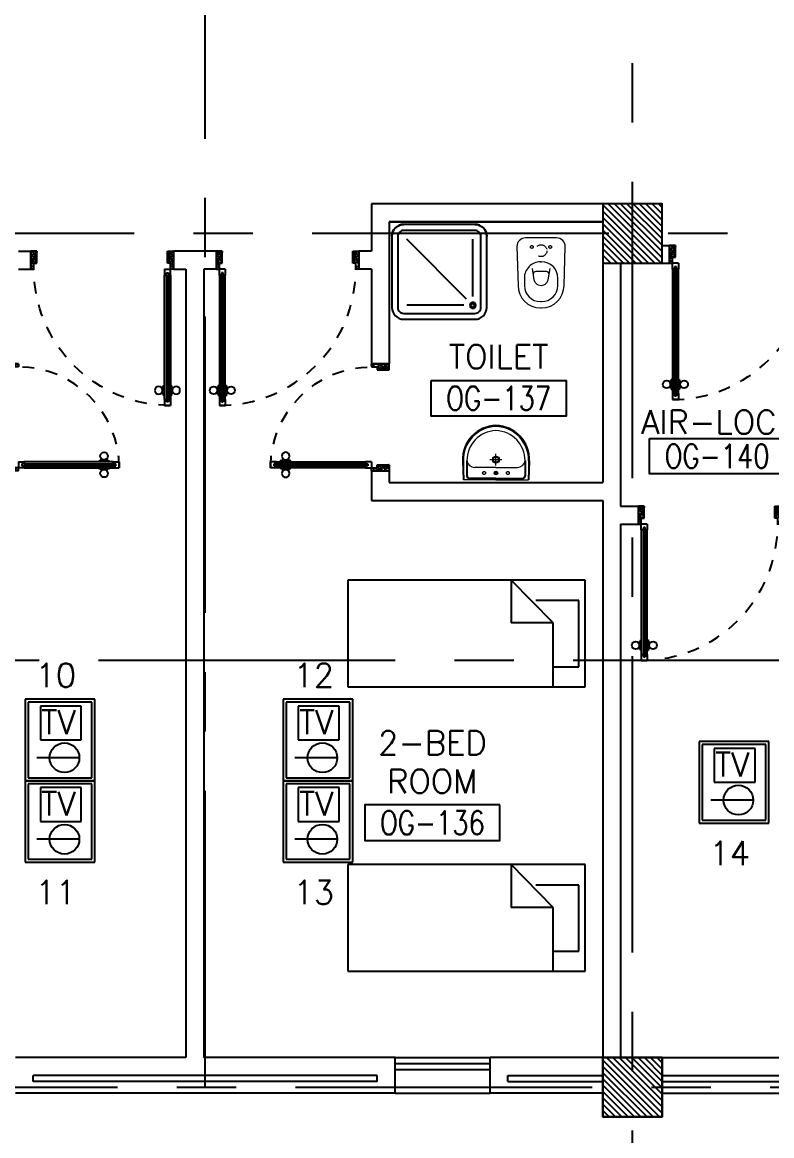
# Model space of a CAD drawing. Extents: x 276011.4 to 276105.3, y 57291.9 to 57371.4.
# Drawn here: x 276071.67 to 276077.99, y 57298.35 to 57307.74 of the extents above; entities that cross this region are included whole.
import ezdxf
from ezdxf.enums import TextEntityAlignment as Align

# ---------------------------------------------------------------- set-up
doc = ezdxf.new("R2010")
doc.units = 0
doc.header["$MEASUREMENT"] = 0
doc.header["$PDMODE"] = 34
for name, pattern in [('CENTERX2', [4, 2.5, -0.5, 0.5, -0.5]), ('DASHED', [0.75, 0.5, -0.25]), ('HIDDEN', [0.375, 0.25, -0.125]), ('HIDDEN2', [0.1875, 0.125, -0.0625])]:
    doc.linetypes.add(name, pattern=pattern)
doc.layers.get('0').update_dxf_attribs({"color": 11, "linetype": 'CONTINUOUS'})
doc.layers.get('DEFPOINTS').update_dxf_attribs({"color": 11, "linetype": 'CONTINUOUS'})
for name, color, linetype in [('AX-DIM', 11, 'CONTINUOUS'), ('AXES', 11, 'CENTERX2'), ('COL', 11, 'CONTINUOUS'), ('DOOR', 11, 'CONTINUOUS'), ('E-TV', 4, 'CONTINUOUS'), ('FIX', 11, 'CONTINUOUS'), ('FUR', 11, 'CONTINUOUS'), ('HAT', 11, 'CONTINUOUS'), ('INSUL', 11, 'CONTINUOUS'), ('RM-BOX', 11, 'CONTINUOUS'), ('RM-NAME', 11, 'CONTINUOUS'), ('RM-NO', 11, 'CONTINUOUS'), ('WALL', 11, 'CONTINUOUS'), ('WIN', 11, 'CONTINUOUS')]:
    doc.layers.add(name, color=color, linetype=linetype)
doc.styles.add('ROMANS', font='ROMANS.shx', dxfattribs={"width": 0.6})
doc.dimstyles.new('STANDARD in', dxfattribs={"dimtxt": 0.24, "dimasz": 0.1, "dimexe": 0.07, "dimexo": 0.05, "dimgap": 0.05, "dimtad": 1, "dimdec": 0, "dimlfac": 1000, "dimzin": 0, "dimdsep": 46, "dimtxsty": 'ROMANS', "dimblk": 'ARCHTICK', "dimcen": 0.05, "dimdle": 0.05, "dimclrd": 7, "dimclre": 7, "dimclrt": 2, "dimadec": 0, "dimazin": 0, "dimtfac": 1, "dimtdec": 0, "dimtmove": 2, "dimatfit": 3, "dimldrblk": 'ARCHTICK', "dimfxl": 0, "dimtolj": 1, "dimtzin": 0, "dimarcsym": 0})

# ---------------------------------------------------------------- blocks, each defined once
blk = doc.blocks.new('_ARCHTICK')
at = {"color": 0, "linetype": 'ByBlock', "const_width": 0.15}
blk.add_lwpolyline([(-0.5, -0.5), (0.5, 0.5)], dxfattribs=at)
blk = doc.blocks.new('*D584')
at = {"layer": 'AX-DIM', "color": 7, "lineweight": -2, "ltscale": 0.3}
for p, q in [((276103.9155, 57298.5629), (276103.9155, 57293.2379)), ((276103.2655, 57298.5129), (276103.9855, 57298.5129)), ((276061.3205, 57293.2879), (276103.9855, 57293.2879))]:
    blk.add_line(p, q, dxfattribs=at)
at = {"layer": 'DEFPOINTS', "color": 0, "ltscale": 0.3}
for p in [(276103.2155, 57298.5129), (276061.2705, 57293.2879), (276103.9155, 57293.2879)]:
    blk.add_point(p, dxfattribs=at)
at = {"layer": 'AX-DIM', "color": 7, "lineweight": -2, "ltscale": 0.3, "xscale": 0.1, "yscale": 0.1, "zscale": 0.1}
for p, rotation in [((276103.9155, 57298.5129), 90), ((276103.9155, 57293.2879), 270)]:
    blk.add_blockref('_ARCHTICK', p, dxfattribs=dict(at, rotation=rotation))
at = {"layer": 'AX-DIM', "color": 2, "ltscale": 0.3, "insert": (276103.7455, 57295.9004), "char_height": 0.24, "attachment_point": 5, "rotation": 90, "style": 'ROMANS'}
blk.add_mtext('\\A1;5225', dxfattribs=at)
blk = doc.blocks.new('*X50')
at = {"color": 0}
for p, q in [((235128.6, 169898), (235620.3, 170389.7)), ((235128.6, 169951), (235567.3, 170389.7)), ((235128.6, 170004), (235514.3, 170389.7)), ((235128.6, 170057.1), (235461.2, 170389.7)), ((235128.6, 170110.1), (235408.2, 170389.7)), ((235128.6, 170163.1), (235355.2, 170389.7)), ((235128.6, 170216.2), (235302.1, 170389.7)), ((235128.6, 170269.2), (235249.1, 170389.7)), ((235128.6, 170322.2), (235196.1, 170389.7)), ((235128.6, 170375.3), (235143, 170389.7)), ((235173.4, 169889.7), (235628.6, 170344.9)), ((235226.4, 169889.7), (235628.6, 170291.9)), ((235279.4, 169889.7), (235628.6, 170238.9)), ((235332.5, 169889.7), (235628.6, 170185.8)), ((235385.5, 169889.7), (235628.6, 170132.8)), ((235438.5, 169889.7), (235628.6, 170079.8)), ((235491.6, 169889.7), (235628.6, 170026.7)), ((235544.6, 169889.7), (235628.6, 169973.7)), ((235597.6, 169889.7), (235628.6, 169920.7))]:
    blk.add_line(p, q, dxfattribs=at)
blk = doc.blocks.new('COL50')
at = {"layer": 'COL'}
blk.add_lwpolyline([(-250, 250), (-250, -250), (250, -250), (250, 250)], close=True, dxfattribs=at)
blk = doc.blocks.new('*X47')
at = {"color": 0}
for p, q in [((235128.6, 177110.4), (235607.8, 177589.7)), ((235128.6, 177163.5), (235554.8, 177589.7)), ((235128.6, 177216.5), (235501.8, 177589.7)), ((235128.6, 177269.5), (235448.7, 177589.7)), ((235128.6, 177322.6), (235395.7, 177589.7)), ((235128.6, 177375.6), (235342.7, 177589.7)), ((235128.6, 177428.6), (235289.6, 177589.7)), ((235128.6, 177481.7), (235236.6, 177589.7)), ((235128.6, 177534.7), (235183.6, 177589.7)), ((235160.9, 177089.7), (235628.6, 177557.4)), ((235213.9, 177089.7), (235628.6, 177504.4)), ((235266.9, 177089.7), (235628.6, 177451.3)), ((235320, 177089.7), (235628.6, 177398.3)), ((235373, 177089.7), (235628.6, 177345.3)), ((235426, 177089.7), (235628.6, 177292.2)), ((235479.1, 177089.7), (235628.6, 177239.2)), ((235532.1, 177089.7), (235628.6, 177186.2)), ((235585.1, 177089.7), (235628.6, 177133.1))]:
    blk.add_line(p, q, dxfattribs=at)
blk = doc.blocks.new('DOOR100')
at = {"layer": 'DOOR', "color": 0, "linetype": 'ByBlock'}
for p, q in [((-25, 1300), (-75, 1300)), ((-75, 1300), (-25, 1300)), ((-75, 1250), (-75, 1300)), ((-58, 1250), (-75, 1250)), ((-42, 1270), (-58, 1270)), ((-58, 1250), (-58, 1270)), ((-42, 1250), (-42, 1270)), ((-25, 1250), (-42, 1250)), ((-25, 1250), (-25, 1300)), ((-82.2, 1205), (-91.2, 1205)), ((-91.2, 1205), (-91.2, 1140.2)), ((-82.2, 1140.2), (-91.2, 1140.2)), ((-75, 1217.6), (-82.2, 1217.6)), ((-82.2, 1127.6), (-82.2, 1217.6)), ((-82.2, 1205), (-82.2, 1140.2)), ((-75, 1127.6), (-82.2, 1127.6)), ((-25, 1217.6), (-17.8, 1217.6)), ((-25, 1127.6), (-17.8, 1127.6)), ((-17.8, 1127.6), (-17.8, 1217.6)), ((-17.8, 1205), (-8.8, 1205)), ((-17.8, 1205), (-17.8, 1140.2)), ((-17.8, 1140.2), (-8.8, 1140.2)), ((-8.8, 1205), (-8.8, 1140.2)), ((-75, 200), (-58, 200)), ((-75, 150), (-75, 200)), ((-58, 200), (-58, 180)), ((-42, 200), (-25, 200)), ((-42, 180), (-42, 200)), ((-25, 200), (-25, 150)), ((-1200, 0), (-1200, 150)), ((-1200, 150), (-1175, 150)), ((-1200, 150), (-1200, 0)), ((-1175, 150), (-1175, 100)), ((-1175, 100), (-1150, 100)), ((-1150, 100), (-1150, 0)), ((-75, 150), (-25, 150)), ((-58, 180), (-42, 180)), ((-50, 100), (-50, 0)), ((-25, 100), (-50, 100)), ((0, 150), (-25, 150)), ((-25, 150), (-25, 100)), ((0, 150), (0, 0)), ((-1150, 0), (-1200, 0)), ((-50, 0), (0, 0))]:
    blk.add_line(p, q, dxfattribs=at)
at = {"layer": 'DOOR', "linetype": 'ByBlock'}
for p, q in [((-75, 1250), (-75, 200)), ((-58, 200), (-58, 1250)), ((-42, 200), (-42, 1250)), ((-25, 200), (-25, 1250)), ((0, 0), (0, 150))]:
    blk.add_line(p, q, dxfattribs=at)
at = {"layer": 'DOOR', "color": 9, "linetype": 'ByBlock'}
for p, q in [((-1150, 0), (-1200, 113.7)), ((-1150, 0), (-1163.4, 100)), ((-50, 0), (0, 113.7)), ((-50, 0), (-36.6, 100)), ((-1150, 0), (-1200, 40.1)), ((-50, 0), (0, 40.1))]:
    blk.add_line(p, q, dxfattribs=at)
at = {"layer": 'DOOR', "color": 0, "linetype": 'ByBlock'}
for centre in [(-123.5, 1172.6), (23.5, 1172.6)]:
    blk.add_circle(centre, 32.4, dxfattribs=at)
at = {"layer": 'DOOR', "linetype": 'HIDDEN', "ltscale": 0.5}
blk.add_arc((-25, 150), 1150, 89.99998, 180.00006, dxfattribs=at)
at = {"layer": 'DOOR', "color": 9, "linetype": 'ByBlock'}
for centre, radius, start, end in [((-1150, 0), 154.4, 103.71423, 108.89471), ((-1150, 0), 134.4, 100.71998, 111.84015), ((-1150, 0), 94.4, 90, 121.98181), ((-50, 0), 94.4, 58.01819, 90), ((-50, 0), 134.4, 68.15985, 79.28002), ((-50, 0), 114.4, 64.08384, 77.37743), ((-50, 0), 154.4, 71.10529, 76.28577), ((-1150, 0), 74.4, 90, 132.22357), ((-1150, 0), 54.4, 90, 156.79262), ((-1150, 0), 34.4, 90, 180), ((-1150, 0), 14.4, 90, 180), ((-50, 0), 74.4, 47.77643, 90), ((-50, 0), 54.4, 23.20738, 90), ((-50, 0), 34.4, 0, 90), ((-50, 0), 14.4, 0, 90)]:
    blk.add_arc(centre, radius, start, end, dxfattribs=at)
blk = doc.blocks.new('DOOR90')
at = {"layer": 'DOOR', "color": 0, "linetype": 'ByBlock'}
for p, q in [((-150, 0), (-150, -25)), ((-150, 0), (0, 0)), ((0, -50), (0, 0)), ((-1000, -25), (-1000, -75)), ((-1000, -75), (-1000, -25)), ((-950, -25), (-1000, -25)), ((-950, -75), (-1000, -75)), ((-970, -42), (-970, -58)), ((-950, -42), (-970, -42)), ((-950, -58), (-970, -58)), ((-950, -25), (-950, -42)), ((-950, -58), (-950, -75)), ((-917.6, -25), (-917.6, -17.8)), ((-827.6, -17.8), (-917.6, -17.8)), ((-917.6, -75), (-917.6, -82.2)), ((-827.6, -82.2), (-917.6, -82.2)), ((-905, -17.8), (-905, -8.8)), ((-905, -8.8), (-840.2, -8.8)), ((-905, -17.8), (-840.2, -17.8)), ((-905, -82.2), (-905, -91.2)), ((-905, -82.2), (-840.2, -82.2)), ((-905, -91.2), (-840.2, -91.2)), ((-840.2, -17.8), (-840.2, -8.8)), ((-840.2, -82.2), (-840.2, -91.2)), ((-827.6, -25), (-827.6, -17.8)), ((-827.6, -75), (-827.6, -82.2)), ((-200, -42), (-200, -25)), ((-200, -25), (-150, -25)), ((-180, -42), (-200, -42)), ((-200, -75), (-200, -58)), ((-200, -58), (-180, -58)), ((-150, -75), (-200, -75)), ((-180, -58), (-180, -42)), ((-150, -75), (-150, -25)), ((-150, -25), (-100, -25)), ((-100, -25), (-100, -50)), ((-100, -50), (0, -50)), ((-150, -900), (-150, -875)), ((-150, -875), (-100, -875)), ((0, -900), (-150, -900)), ((-150, -900), (0, -900)), ((-100, -850), (0, -850)), ((-100, -875), (-100, -850)), ((0, -850), (0, -900))]:
    blk.add_line(p, q, dxfattribs=at)
at = {"layer": 'DOOR', "color": 9, "linetype": 'ByBlock'}
for p, q in [((0, -50), (-113.7, 0)), ((0, -50), (-40.1, 0)), ((0, -50), (-100, -36.6)), ((0, -850), (-113.7, -900)), ((0, -850), (-100, -863.4)), ((0, -850), (-40.1, -900))]:
    blk.add_line(p, q, dxfattribs=at)
at = {"layer": 'DOOR', "linetype": 'ByBlock'}
for p, q in [((-200, -25), (-950, -25)), ((-200, -42), (-950, -42)), ((-200, -58), (-950, -58)), ((-950, -75), (-200, -75))]:
    blk.add_line(p, q, dxfattribs=at)
at = {"layer": 'DOOR', "color": 0, "linetype": 'ByBlock'}
for centre in [(-872.6, 23.5), (-872.6, -123.5)]:
    blk.add_circle(centre, 32.4, dxfattribs=at)
at = {"layer": 'DOOR', "color": 9, "linetype": 'ByBlock'}
for centre, radius, start, end in [((0, -50), 154.4, 161.10529, 166.28577), ((0, -50), 134.4, 158.15985, 169.28002), ((0, -50), 94.4, 148.01819, 180), ((0, -50), 74.4, 137.77643, 180), ((0, -50), 114.4, 154.08384, 167.37743), ((0, -50), 54.4, 113.20738, 180), ((0, -50), 34.4, 90, 180), ((0, -50), 14.4, 90, 180), ((0, -850), 154.4, 193.71423, 198.89471), ((0, -850), 134.4, 190.71998, 201.84015), ((0, -850), 94.4, 180, 211.98181), ((0, -850), 74.4, 180, 222.22357), ((0, -850), 54.4, 180, 246.79262), ((0, -850), 34.4, 180, 270), ((0, -850), 14.4, 180, 270)]:
    blk.add_arc(centre, radius, start, end, dxfattribs=at)
at = {"layer": 'DOOR', "linetype": 'HIDDEN', "ltscale": 0.5}
blk.add_arc((-150, -25), 850, 180, 270, dxfattribs=at)
blk = doc.blocks.new('RM1')
at = {"layer": 'RM-BOX'}
blk.add_lwpolyline([(569.9, -200), (-569.9, -200), (-569.9, -500), (569.9, -500)], close=True, dxfattribs=at)
at = {"layer": 'RM-NAME', "style": 'ROMANS'}
for tag, p in [('ROOMNAME1', (0, 323.8)), ('ROOMNAME2', (0, 0))]:
    blk.add_attdef(tag, text='', height=200, dxfattribs=at).set_placement(p, align=Align.MIDDLE)
at = {"layer": 'RM-NO', "style": 'ROMANS', "width": 0.8}
blk.add_attdef('ROOMNO', text='', height=200, dxfattribs=at).set_placement((0, -350), align=Align.MIDDLE)
blk = doc.blocks.new('LAV1')
at = {"layer": 'FIX', "linetype": 'ByBlock', "ltscale": 0.3}
for p, q in [((-280, 210), (-275, 50)), ((-245, 210), (-245, 85)), ((245, 210), (245, 85)), ((280, 210), (275, 50)), ((0, 60), (-220.2, 60)), ((0, 60), (220.2, 60))]:
    blk.add_line(p, q, dxfattribs=at)
at = {"layer": 'FIX', "linetype": 'Continuous', "lineweight": 20}
for p, q in [((-275, 210), (-275, 50)), ((275, 210), (275, 50)), ((0, 155), (-181.4, 155)), ((0, 155), (181.4, 155)), ((0, 50), (-275, 50)), ((0, 50), (-252.5, 50)), ((0, 50), (252.5, 50)), ((0, 50), (275, 50))]:
    blk.add_line(p, q, dxfattribs=at)
at = {"layer": 'FIX', "linetype": 'DASHED', "lineweight": 20, "ltscale": 0.05}
for p, q in [((49.5, 220), (-50.5, 220)), ((-0.5, 170), (-0.5, 270)), ((-0.5, 170), (-0.5, 270))]:
    blk.add_line(p, q, dxfattribs=at)
at = {"layer": 'FIX', "lineweight": 20}
for p, q in [((15.6, 107.5), (-15.5, 107.5)), ((0, 92), (0, 123))]:
    blk.add_line(p, q, dxfattribs=at)
for centre, radius in [((-0.5, 220), 29.5), ((-0.5, 220), 22.5), ((0, 107.5), 15.5)]:
    blk.add_circle(centre, radius, dxfattribs=at)
at = {"layer": 'FIX', "linetype": 'HIDDEN', "lineweight": 20, "ltscale": 0.05}
for centre in [(-100, 107.5), (100, 107.5)]:
    blk.add_circle(centre, 12.4, dxfattribs=at)
at = {"layer": 'FIX', "linetype": 'ByBlock', "ltscale": 0.3}
for centre, radius, start, end in [((6.9, 220), 287, 91.37765, 182.00641), ((-6.9, 220), 287, 357.99359, 88.62235), ((-220.1, 84.9), 24.9, 179.70214, 269.94861), ((220.1, 84.9), 24.9, 270.05139, 0.29786)]:
    blk.add_arc(centre, radius, start, end, dxfattribs=at)
at = {"layer": 'FIX', "linetype": 'Continuous', "lineweight": 20}
for centre, radius, start, end in [((8.4, 216.7), 283.4, 91.6988, 181.35097), ((-8.4, 216.7), 283.4, 358.64903, 88.3012), ((7.6, 212.5), 252.7, 91.73281, 180.48842), ((-7.6, 212.5), 252.7, 359.51158, 88.26719), ((-179.2, 221.8), 66.9, 190.20056, 268.07863), ((179.2, 221.8), 66.9, 271.92137, 349.79944)]:
    blk.add_arc(centre, radius, start, end, dxfattribs=at)
blk = doc.blocks.new('WC1')
at = {"layer": 'FIX', "lineweight": 20}
for p, q in [((-210, 203.8), (-538, 193.8)), ((-475, 140.8), (-538, 140.8)), ((-727, 4.8), (-727, -4.8)), ((-674, 4.8), (-674, -4.8)), ((-533.7, 24.2), (-539.5, 0)), ((-539.5, 0), (-533.7, -24.2)), ((-394.8, 75.7), (-490.4, 60.1)), ((-339, 4.8), (-339, -4.8)), ((-490.4, -60.1), (-394.8, -75.7)), ((-538, -140.8), (-475, -140.8)), ((-538, -193.8), (-210, -203.8))]:
    blk.add_line(p, q, dxfattribs=at)
at = {"layer": 'FIX', "linetype": 'Continuous', "lineweight": 20}
blk.add_line((-420.1, -47.3), (-420.4, 44.6), dxfattribs=at)
at = {"layer": 'FIX', "lineweight": 20}
blk.add_lwpolyline([(-213.2, -203.8), (-210, -203.8, 0.414214), (-137, -130.8), (-137, 0), (-137, 130.8, 0.414214), (-210, 203.8)], format="xyb", dxfattribs=at)
at = {"layer": 'FIX', "linetype": 'HIDDEN2', "lineweight": 20, "ltscale": 0.3}
blk.add_circle((-245, 0), 49.8, dxfattribs=at)
at = {"layer": 'FIX', "linetype": 'HIDDEN', "lineweight": 20, "ltscale": 0.05}
for centre in [(-213.2, 77.5), (-213.2, -77.5)]:
    blk.add_circle(centre, 11.6, dxfattribs=at)
at = {"layer": 'FIX', "lineweight": 20}
for centre, radius, start, end in [((-538, 4.8), 189, 90, 180), ((-538, 4.8), 136, 90, 180), ((-475, 4.8), 136, 360, 90), ((-473, -6.9), 68.2, 128.92417, 152.84682), ((-464.4, -17.6), 82, 108.49595, 128.92417), ((-538, -4.8), 189, 180, 270), ((-538, -4.8), 136, 180, 270), ((-473, 6.9), 68.2, 207.15318, 231.07583), ((-464.4, 17.6), 82, 231.07583, 251.50405), ((-475, -4.8), 136, 270, 0)]:
    blk.add_arc(centre, radius, start, end, dxfattribs=at)
at = {"layer": 'FIX', "linetype": 'Continuous', "lineweight": 20}
for centre, start, end in [((-442.7, 45.5), 357.66621, 91.61215), ((-442.4, -45.6), 268.38785, 2.33379)]:
    blk.add_arc(centre, 22.3, start, end, dxfattribs=at)
blk = doc.blocks.new('SHR1')
at = {"layer": 'FIX'}
for p, q in [((-195.7, 195.7), (-700, 700)), ((-142.7, 217.7), (-142.7, 700)), ((-217.7, 142.7), (-700, 142.7))]:
    blk.add_line(p, q, dxfattribs=at)
for points in [[(-825, 125), (-825, 725, -0.414214), (-725, 825), (-125, 825, -0.414214), (-25, 725), (-25, 125, -0.414214), (-125, 25), (-725, 25, -0.414214)], [(-775, 125), (-775, 725, -0.414214), (-725, 775), (-125, 775, -0.414214), (-75, 725), (-75, 125, -0.414214), (-125, 75), (-725, 75, -0.414214)]]:
    blk.add_lwpolyline(points, format="xyb", close=True, dxfattribs=at)
for radius in [25, 15]:
    blk.add_circle((-142.7, 142.7), radius, dxfattribs=at)

msp = doc.modelspace()

# ---------------------------------------------------------------- linework, layer by layer
at = {"layer": 'AXES'}
for p, q in [((276076.8155, 57291.8986), (276076.8155, 57370.7113)), ((276073.2155, 57298.7629), (276073.2155, 57357.5829)), ((276104.6155, 57305.9629), (276052.5255, 57305.9629)), ((276094.8155, 57302.3629), (276052.5255, 57302.3629)), ((276033.9755, 57298.7629), (276104.6155, 57298.7629))]:
    msp.add_line(p, q, dxfattribs=at)
at = {"layer": 'COL'}
msp.add_lwpolyline([(276077.0655, 57299.0129), (276077.0655, 57298.5129), (276076.5655, 57298.5129), (276076.5655, 57299.0129)], close=True, dxfattribs=at)
at = {"layer": 'E-TV', "color": 4}
for p, q in [((276072.285, 57302.0355), (276071.6991, 57302.0355)), ((276071.6991, 57302.0355), (276071.6991, 57301.3481)), ((276072.26, 57302.0105), (276071.7241, 57302.0105)), ((276071.7241, 57302.0105), (276071.7241, 57301.3731)), ((276072.26, 57301.3731), (276072.26, 57302.0105)), ((276072.285, 57301.3481), (276072.285, 57302.0355)), ((276074.4587, 57302.0355), (276073.8728, 57302.0355)), ((276073.8728, 57302.0355), (276073.8728, 57301.3481)), ((276074.4337, 57302.0105), (276073.8978, 57302.0105)), ((276073.8978, 57302.0105), (276073.8978, 57301.3731)), ((276074.4337, 57301.3731), (276074.4337, 57302.0105)), ((276074.4587, 57301.3481), (276074.4587, 57302.0355)), ((276072.1709, 57301.9782), (276071.8259, 57301.9782)), ((276071.8259, 57301.9782), (276071.8259, 57301.6922)), ((276072.1709, 57301.6922), (276072.1709, 57301.9782)), ((276074.3447, 57301.9782), (276073.9996, 57301.9782)), ((276073.9996, 57301.9782), (276073.9996, 57301.6922)), ((276074.3447, 57301.6922), (276074.3447, 57301.9782)), ((276071.8259, 57301.6922), (276072.1709, 57301.6922)), ((276073.9996, 57301.6922), (276074.3447, 57301.6922)), ((276077.9645, 57301.6784), (276077.3786, 57301.6784)), ((276077.3786, 57301.6784), (276077.3786, 57300.991)), ((276077.9395, 57301.6534), (276077.4036, 57301.6534)), ((276077.4036, 57301.6534), (276077.4036, 57301.016)), ((276077.9395, 57301.016), (276077.9395, 57301.6534)), ((276077.9645, 57300.991), (276077.9645, 57301.6784)), ((276072.1542, 57301.5417), (276071.7959, 57301.5417)), ((276074.328, 57301.5417), (276073.9696, 57301.5417)), ((276077.8504, 57301.6211), (276077.5054, 57301.6211)), ((276077.5054, 57301.6211), (276077.5054, 57301.3351)), ((276077.8504, 57301.3351), (276077.8504, 57301.6211)), ((276071.6991, 57301.3481), (276072.285, 57301.3481)), ((276072.285, 57301.3481), (276071.6991, 57301.3481)), ((276071.6991, 57301.3481), (276071.6991, 57300.6607)), ((276071.7241, 57301.3731), (276072.26, 57301.3731)), ((276072.285, 57300.6607), (276072.285, 57301.3481)), ((276073.8728, 57301.3481), (276074.4587, 57301.3481)), ((276074.4587, 57301.3481), (276073.8728, 57301.3481)), ((276073.8728, 57301.3481), (276073.8728, 57300.6607)), ((276073.8978, 57301.3731), (276074.4337, 57301.3731)), ((276074.4587, 57300.6607), (276074.4587, 57301.3481)), ((276072.26, 57301.3231), (276071.7241, 57301.3231)), ((276071.7241, 57301.3231), (276071.7241, 57300.6857)), ((276072.1709, 57301.2908), (276071.8259, 57301.2908)), ((276071.8259, 57301.2908), (276071.8259, 57301.0048)), ((276072.1709, 57301.0048), (276072.1709, 57301.2908)), ((276072.26, 57300.6857), (276072.26, 57301.3231)), ((276074.4337, 57301.3231), (276073.8978, 57301.3231)), ((276073.8978, 57301.3231), (276073.8978, 57300.6857)), ((276074.3447, 57301.2908), (276073.9996, 57301.2908)), ((276073.9996, 57301.2908), (276073.9996, 57301.0048)), ((276074.3447, 57301.0048), (276074.3447, 57301.2908)), ((276074.4337, 57300.6857), (276074.4337, 57301.3231)), ((276077.5054, 57301.3351), (276077.8504, 57301.3351)), ((276077.8337, 57301.1847), (276077.4754, 57301.1847)), ((276071.8259, 57301.0048), (276072.1709, 57301.0048)), ((276073.9996, 57301.0048), (276074.3447, 57301.0048)), ((276077.3786, 57300.991), (276077.9645, 57300.991)), ((276077.4036, 57301.016), (276077.9395, 57301.016)), ((276072.1542, 57300.8544), (276071.7959, 57300.8544)), ((276074.328, 57300.8544), (276073.9696, 57300.8544)), ((276071.7241, 57300.6857), (276072.26, 57300.6857)), ((276073.8978, 57300.6857), (276074.4337, 57300.6857)), ((276071.6991, 57300.6607), (276072.285, 57300.6607)), ((276073.8728, 57300.6607), (276074.4587, 57300.6607))]:
    msp.add_line(p, q, dxfattribs=at)
for centre in [(276072.0292, 57301.5417), (276074.203, 57301.5417), (276077.7087, 57301.1847), (276072.0292, 57300.8544), (276074.203, 57300.8544)]:
    msp.add_circle(centre, 0.125, dxfattribs=at)
at = {"layer": 'FIX'}
msp.add_line((276075.4885, 57306.0399), (276074.8885, 57306.0399), dxfattribs=at)
at = {"layer": 'FIX', "extrusion": (0, 0, -1)}
for centre, major_axis, start_param, end_param in [((276074.8885, 57305.9399), (0.0707, 0.0707), 3.926991, 5.497787), ((276075.4885, 57305.9399), (-0.0707, 0.0707), 0.785398, 2.356194)]:
    msp.add_ellipse(centre, major_axis=major_axis, ratio=1, start_param=start_param, end_param=end_param, dxfattribs=at)
at = {"layer": 'FUR'}
for p, q in [((276076.4179, 57303.0398), (276074.4179, 57303.0398)), ((276074.4179, 57303.0398), (276074.4179, 57302.1398)), ((276075.7929, 57303.0398), (276075.7929, 57302.6786)), ((276076.1463, 57302.6786), (276075.7929, 57303.0398)), ((276076.4179, 57302.1398), (276076.4179, 57303.0398)), ((276076.3625, 57302.8676), (276076.0028, 57302.8676)), ((276076.3625, 57302.3097), (276076.3625, 57302.8676)), ((276076.1463, 57302.6786), (276075.7929, 57302.6786)), ((276076.1463, 57302.1398), (276076.1463, 57302.6786)), ((276076.1463, 57302.3097), (276076.3625, 57302.3097)), ((276074.4179, 57302.1398), (276076.4179, 57302.1398)), ((276076.4179, 57300.641), (276074.4179, 57300.641)), ((276074.4179, 57300.641), (276074.4179, 57299.741)), ((276075.7929, 57300.641), (276075.7929, 57300.2798)), ((276076.1463, 57300.2798), (276075.7929, 57300.641)), ((276076.4179, 57299.741), (276076.4179, 57300.641)), ((276076.3625, 57300.4688), (276076.0028, 57300.4688)), ((276076.3625, 57299.9109), (276076.3625, 57300.4688)), ((276076.1463, 57300.2798), (276075.7929, 57300.2798)), ((276076.1463, 57299.741), (276076.1463, 57300.2798)), ((276076.1463, 57299.9109), (276076.3625, 57299.9109)), ((276074.4179, 57299.741), (276076.4179, 57299.741))]:
    msp.add_line(p, q, dxfattribs=at)
at = {"layer": 'INSUL'}
for p, q in [((276074.6655, 57298.8629), (276071.7655, 57298.8629)), ((276071.7655, 57298.8129), (276071.7655, 57298.8629)), ((276074.6655, 57298.8129), (276071.7655, 57298.8129)), ((276074.6655, 57298.8129), (276074.6655, 57298.8629)), ((276075.7655, 57298.8629), (276076.5655, 57298.8629)), ((276075.7655, 57298.8129), (276075.7655, 57298.8629)), ((276075.7655, 57298.8129), (276076.5655, 57298.8129)), ((276077.0655, 57298.8629), (276078.0655, 57298.8629)), ((276077.0655, 57298.8129), (276078.0655, 57298.8129))]:
    msp.add_line(p, q, dxfattribs=at)
at = {"layer": 'RM-NAME'}
for p, q in [((276077.128, 57305.8629), (276077.128, 57305.7129)), ((276071.7467, 57305.8129), (276071.7467, 57305.6629)), ((276072.9467, 57305.8129), (276072.9467, 57305.6629)), ((276073.3092, 57305.8129), (276073.3092, 57305.6629)), ((276074.5092, 57305.8129), (276074.5092, 57305.6629)), ((276076.8655, 57303.6629), (276076.8655, 57303.5129))]:
    msp.add_line(p, q, dxfattribs=at)
at = {"layer": 'WALL', "linetype": 'ByBlock'}
for p, q in [((276076.5655, 57306.2129), (276074.6155, 57306.2129)), ((276076.5655, 57306.0629), (276074.7655, 57306.0629)), ((276074.7655, 57306.0629), (276076.5655, 57306.0629)), ((276077.0655, 57305.8629), (276077.128, 57305.8629)), ((276071.6405, 57305.8129), (276071.7467, 57305.8129)), ((276073.3092, 57305.8129), (276072.9467, 57305.8129)), ((276074.6155, 57305.8129), (276074.5092, 57305.8129)), ((276071.6405, 57305.6629), (276071.7467, 57305.6629)), ((276072.9467, 57305.6629), (276073.053, 57305.6629)), ((276073.3092, 57305.6629), (276073.203, 57305.6629)), ((276074.6155, 57305.6629), (276074.5092, 57305.6629)), ((276077.0655, 57305.7129), (276077.128, 57305.7129)), ((276076.7155, 57303.6629), (276076.8655, 57303.6629)), ((276076.7155, 57303.5129), (276076.8655, 57303.5129))]:
    msp.add_line(p, q, dxfattribs=at)
at = {"layer": 'WALL'}
for p, q in [((276074.6155, 57306.2129), (276074.6155, 57305.8129)), ((276074.7655, 57306.0629), (276074.7655, 57304.8629)), ((276073.053, 57305.6629), (276073.053, 57299.0129)), ((276073.203, 57305.6629), (276073.203, 57299.0129)), ((276074.6155, 57305.6629), (276074.6155, 57304.8629)), ((276076.5655, 57305.7129), (276076.5655, 57303.8629)), ((276076.7155, 57305.7129), (276076.7155, 57303.6629)), ((276074.6155, 57304.8629), (276074.7655, 57304.8629)), ((276074.6155, 57303.9629), (276074.7655, 57303.9629)), ((276074.6155, 57303.9629), (276074.6155, 57303.7129)), ((276074.7655, 57303.9629), (276074.7655, 57303.8629)), ((276074.7655, 57303.8629), (276076.5655, 57303.8629)), ((276074.6155, 57303.7129), (276076.5655, 57303.7129)), ((276076.5655, 57303.7129), (276076.5655, 57299.0129)), ((276076.7155, 57303.5129), (276076.7155, 57299.0129)), ((276073.053, 57299.0129), (276071.6155, 57299.0129)), ((276074.8155, 57299.0129), (276073.203, 57299.0129)), ((276074.8155, 57298.7129), (276074.8155, 57299.0129)), ((276075.6155, 57298.7129), (276075.6155, 57299.0129)), ((276076.5655, 57299.0129), (276075.6155, 57299.0129)), ((276077.0655, 57299.0129), (276078.2155, 57299.0129)), ((276074.8155, 57298.7129), (276071.6155, 57298.7129)), ((276076.5655, 57298.7129), (276075.6155, 57298.7129)), ((276077.0655, 57298.7129), (276078.2155, 57298.7129))]:
    msp.add_line(p, q, dxfattribs=at)
at = {"layer": 'WALL', "linetype": 'ByBlock', "ltscale": 0.3}
for points in [[(276076.5655, 57305.7129), (276077.0655, 57305.7129), (276077.0655, 57306.2129), (276076.5655, 57306.2129)], [(276076.5655, 57298.5129), (276077.0655, 57298.5129), (276077.0655, 57299.0129), (276076.5655, 57299.0129)]]:
    msp.add_lwpolyline(points, close=True, dxfattribs=at)
at = {"layer": 'WIN'}
for p, q in [((276074.8155, 57299.0129), (276075.6155, 57299.0129)), ((276074.8155, 57298.9629), (276075.6155, 57298.9629)), ((276074.8155, 57298.9129), (276075.6155, 57298.9129)), ((276074.8155, 57298.7129), (276075.6155, 57298.7129))]:
    msp.add_line(p, q, dxfattribs=at)

# ---------------------------------------------------------------- block references
at = {"layer": 'COL', "xscale": 0.001, "yscale": 0.001, "zscale": 0.001, "rotation": 180}
msp.add_blockref('COL50', (276076.8155, 57305.9629), dxfattribs=at)
at = {"layer": 'DOOR', "color": 0, "linetype": 'ByBlock', "yscale": 0.001, "zscale": 0.001, "rotation": 180}
for name, p, xscale in [('DOOR100', (276077.128, 57305.8629), 0.001), ('DOOR100', (276072.9467, 57305.8129), -0.001), ('DOOR100', (276073.3092, 57305.8129), 0.001), ('DOOR90', (276071.4905, 57303.9629), 0.001), ('DOOR90', (276074.7655, 57303.9629), -0.001), ('DOOR100', (276076.8655, 57303.6629), 0.001)]:
    msp.add_blockref(name, p, dxfattribs=dict(at, xscale=xscale))
at = {"layer": 'FIX', "yscale": 0.001, "zscale": 0.001, "rotation": 90}
for name, p, xscale in [('SHR1', (276075.6135, 57305.2149), -0.001), ('WC1', (276076.0455, 57306.0629), 0.001)]:
    msp.add_blockref(name, p, dxfattribs=dict(at, xscale=xscale))
at = {"layer": 'FIX', "linetype": 'ByBlock', "ltscale": 0.3, "xscale": 0.001, "yscale": 0.001, "zscale": 0.001}
msp.add_blockref('LAV1', (276075.6655, 57303.8359), dxfattribs=at)
at = {"layer": 'HAT', "xscale": -0.001, "yscale": 0.001, "zscale": 0.001, "rotation": 180}
for name in ['*X50', '*X47']:
    msp.add_blockref(name, (275841.4369, 57476.1027), dxfattribs=at)
at = {"layer": 'RM-NAME'}
ref = msp.add_blockref('RM1', (276075.6882, 57304.9241), dxfattribs=dict(at, xscale=-0.001, yscale=0.001, zscale=0.001))
ref.add_attrib('ROOMNO', 'OG-137', dxfattribs={"layer": 'RM-NO', "height": 0.2, "style": 'ROMANS', "width": 0.8}).set_placement((276075.6882, 57304.5741), align=Align.MIDDLE)
ref.add_attrib('ROOMNAME2', 'TOILET', dxfattribs={"height": 0.2, "style": 'ROMANS'}).set_placement((276075.6882, 57304.9241), align=Align.MIDDLE)
ref = msp.add_blockref('RM1', (276077.529, 57304.4354), dxfattribs=dict(at, xscale=-0.001, yscale=0.001, zscale=0.001))
ref.add_attrib('ROOMNO', 'OG-140', dxfattribs={"layer": 'RM-NO', "height": 0.2, "style": 'ROMANS', "width": 0.8}).set_placement((276077.529, 57304.0854), align=Align.MIDDLE)
ref.add_attrib('ROOMNAME2', 'AIR-LOCK', dxfattribs={"height": 0.2, "style": 'ROMANS'}).set_placement((276077.5498, 57304.373), align=Align.MIDDLE)
at = {"layer": 'RM-NAME', "xscale": 0.001, "yscale": 0.001, "zscale": 0.001}
msp.add_blockref('RM1', (276075.1296, 57301.3439), dxfattribs=at).add_auto_attribs({'ROOMNO': 'OG-136', 'ROOMNAME2': 'ROOM', 'ROOMNAME1': '2-BED'})

# ---------------------------------------------------------------- texts
at = {"layer": 'E-TV', "color": 4, "style": 'ROMANS'}
for s, p in [('10', (276071.7845, 57302.1382)), ('12', (276073.9582, 57302.1382)), ('TV', (276071.8321, 57301.7421)), ('TV', (276074.0058, 57301.7421)), ('TV', (276077.5116, 57301.3851)), ('TV', (276071.8321, 57301.0548)), ('TV', (276074.0058, 57301.0548)), ('14', (276077.464, 57300.6373)), ('11', (276071.7845, 57300.307)), ('13', (276073.9582, 57300.307))]:
    msp.add_text(s, height=0.2, dxfattribs=at).set_placement(p)

# ---------------------------------------------------------------- dimensions: what is measured, and where the dimension line sits
at = {"layer": 'AX-DIM'}
dim = msp.add_linear_dim(base=(276103.9155, 57293.2879), p1=(276103.2155, 57298.5129), p2=(276061.2705, 57293.2879), angle=270, dimstyle='STANDARD in', dxfattribs=at)
dim.commit()
dim.dimension.update_dxf_attribs({"geometry": '*D584', "text_midpoint": (276103.7455, 57295.9004)})

doc.saveas('drawing.dxf')
